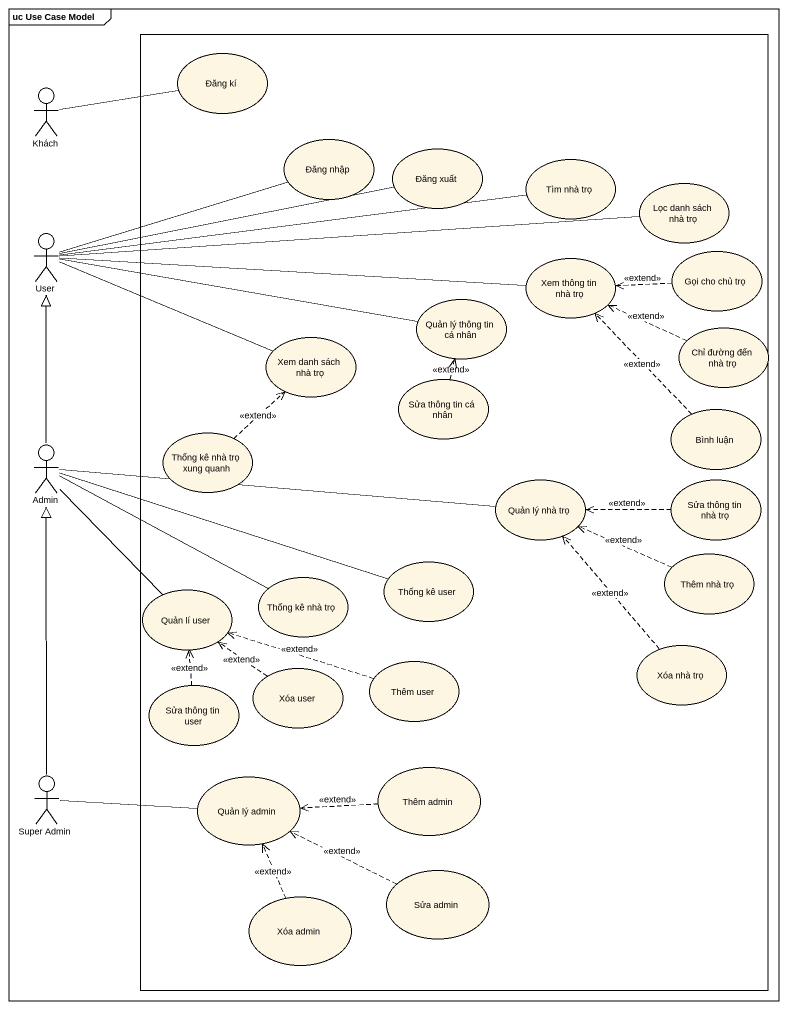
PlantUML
@startuml
mainframe uc Use Case Model
rectangle " " as rectangle1 {
  usecase "Đăng kí" as Đăng_kí
  usecase "Đăng nhập" as Đăng_nhập
  usecase "Đăng xuất" as Đăng_xuất
  usecase "Tìm nhà trọ" as Tìm_nhà_trọ
  usecase "Lọc danh sách nhà trọ" as Lọc_danh_sách_nhà_trọ
  usecase "Xem thông tin nhà trọ" as Xem_thông_tin_nhà_trọ
  usecase "Gọi cho chủ trọ" as Gọi_cho_chủ_trọ
  usecase "Quản lý thông tin cá nhân" as Quản_lý_thông_tin_cá_nhân
  usecase "Xem danh sách nhà trọ" as Xem_danh_sách_nhà_trọ
  usecase "Chỉ đường đến nhà trọ" as Chỉ_đường_đến_nhà_trọ
  usecase "Sửa thông tin cá nhân" as Sửa_thông_tin_cá_nhân
  usecase "Thống kê nhà trọ xung quanh" as Thống_kê_nhà_trọ_xung_quanh
  usecase "Bình luận" as Bình_luận
  usecase "Quản lý nhà trọ" as Quản_lý_nhà_trọ
  usecase "Sửa thông tin nhà trọ" as Sửa_thông_tin_nhà_trọ
  usecase "Thống kê nhà trọ" as Thống_kê_nhà_trọ
  usecase "Thống kê user" as Thống_kê_user
  usecase "Thêm nhà trọ" as Thêm_nhà_trọ
  usecase "Quản lí user" as Quản_lí_user
  usecase "Thêm user" as Thêm_user
  usecase "Xóa nhà trọ" as Xóa_nhà_trọ
  usecase "Sửa thông tin user" as Sửa_thông_tin_user
  usecase "Xóa user" as Xóa_user
  usecase "Quản lý admin" as Quản_lý_admin
  usecase "Thêm admin" as Thêm_admin
  usecase "Xóa admin" as Xóa_admin
  usecase "Sửa admin" as Sửa_admin
}
actor Khách
actor User
actor Admin
actor "Super Admin" as Super_Admin
Khách -right- Đăng_kí
Đăng_nhập -left- User
Đăng_xuất -left- User
User -right- Tìm_nhà_trọ
User -right- Lọc_danh_sách_nhà_trọ
User -right- Xem_thông_tin_nhà_trọ
Gọi_cho_chủ_trọ .left.> Xem_thông_tin_nhà_trọ : <<extend>>
Quản_lý_thông_tin_cá_nhân -left- User
Xem_danh_sách_nhà_trọ -left- User
Chỉ_đường_đến_nhà_trọ .left.> Xem_thông_tin_nhà_trọ : <<extend>>
Sửa_thông_tin_cá_nhân .up.> Quản_lý_thông_tin_cá_nhân : <<extend>>
Thống_kê_nhà_trọ_xung_quanh .up.> Xem_danh_sách_nhà_trọ : <<extend>>
Bình_luận .up.> Xem_thông_tin_nhà_trọ : <<extend>>
Admin -up-|> User
Admin -right- Quản_lý_nhà_trọ
Admin -right- Thống_kê_nhà_trọ
Admin -right- Thống_kê_user
Admin -- Quản_lí_user
Sửa_thông_tin_nhà_trọ .left.> Quản_lý_nhà_trọ : <<extend>>
Thêm_nhà_trọ .left.> Quản_lý_nhà_trọ : <<extend>>
Thêm_user .left.> Quản_lí_user : <<extend>>
Xóa_nhà_trọ .up.> Quản_lý_nhà_trọ : <<extend>>
Sửa_thông_tin_user .up.> Quản_lí_user : <<extend>>
Xóa_user .up.> Quản_lí_user : <<extend>>
Super_Admin -up-|> Admin
Super_Admin -right- Quản_lý_admin
Thêm_admin .left.> Quản_lý_admin : <<extend>>
Xóa_admin .up.> Quản_lý_admin : <<extend>>
Sửa_admin .left.> Quản_lý_admin : <<extend>>
@enduml
